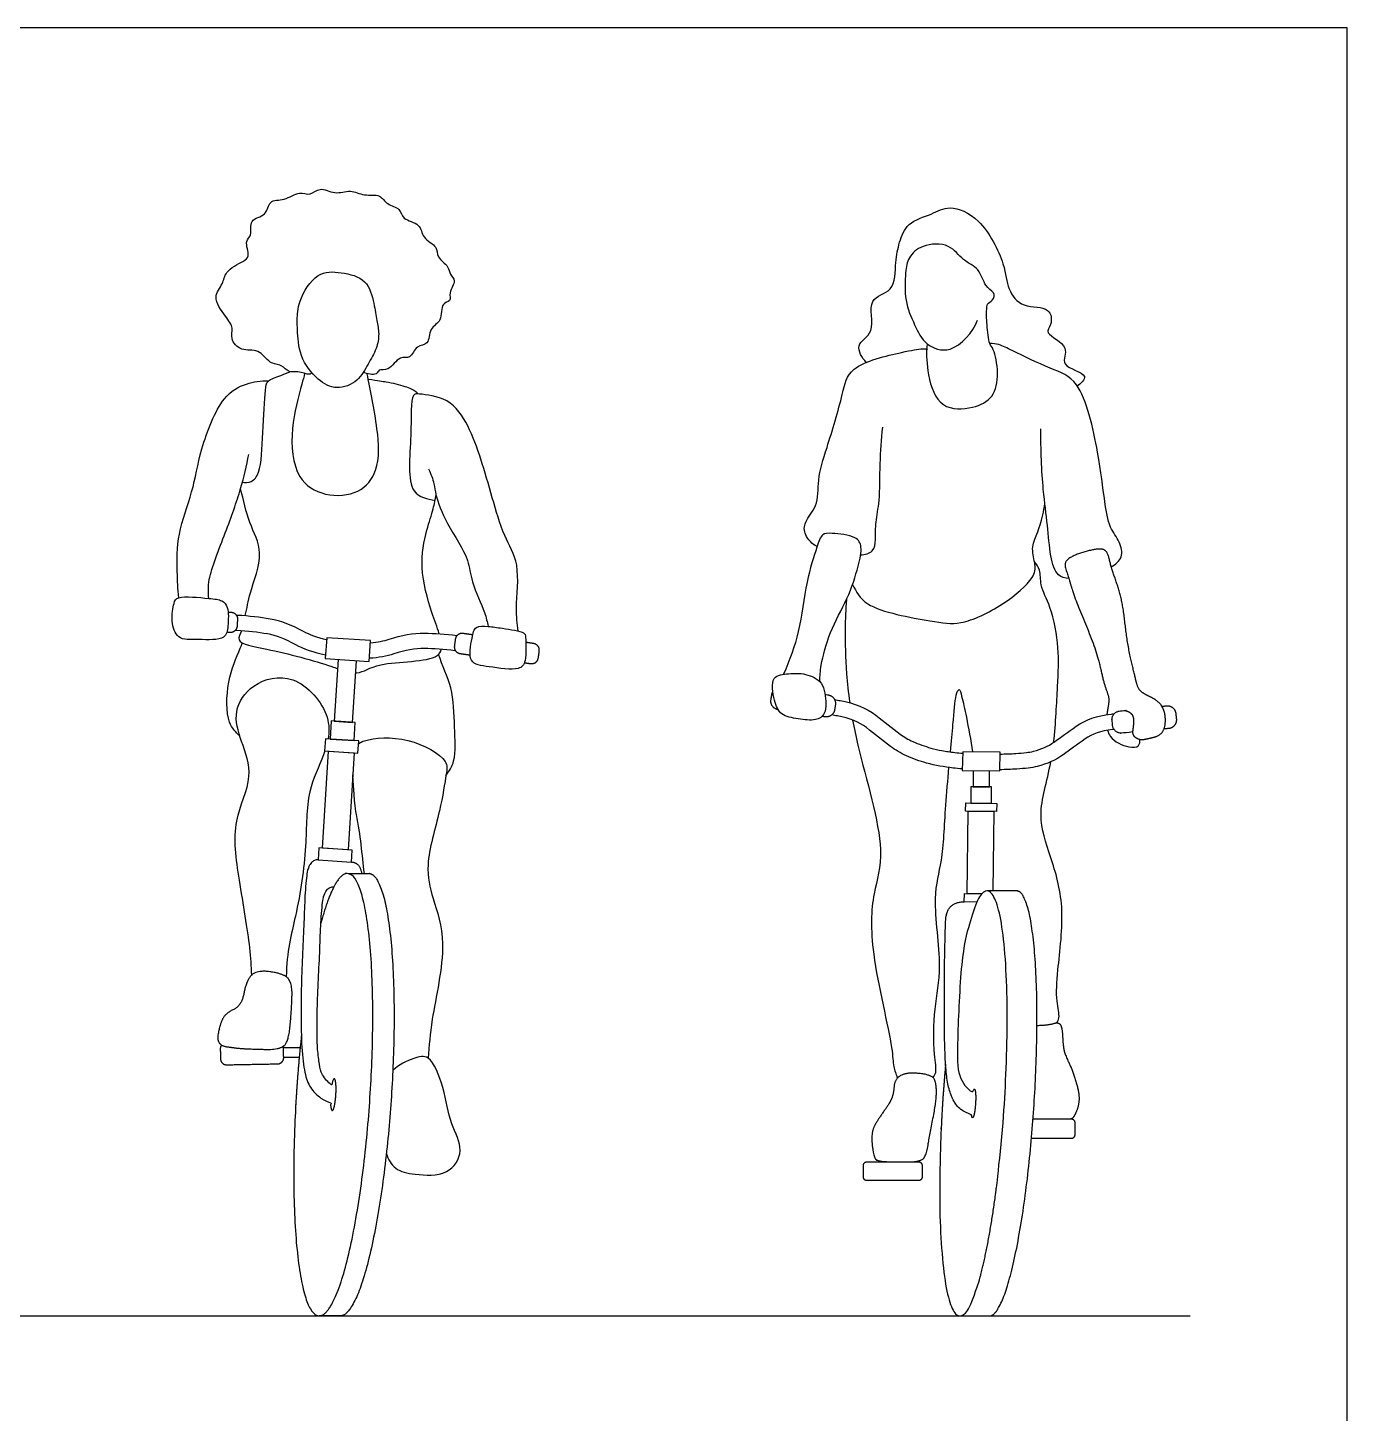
# Model space of a CAD drawing. Header units: millimetres. Extents: x 122.9 to 141.7, y 0.8 to 10.9.
# Drawn here: x 134.174 to 136.308, y 8.667 to 10.908 of the extents above; entities that cross this region are included whole.
import ezdxf

# ---------------------------------------------------------------- set-up
doc = ezdxf.new("R2010")
doc.units = ezdxf.units.MM
for name, color, linetype, true_color in [('AG-DIAGRAM', 7, 'Continuous', 0xfecc66), ('AG-PEOPLE', 7, 'Continuous', 0x66ccff), ('X-VPRT', 6, 'Continuous', 0xff00ff)]:
    doc.layers.add(name, color=color, linetype=linetype, true_color=true_color)

msp = doc.modelspace()

# ---------------------------------------------------------------- linework, layer by layer
at = {"layer": 'AG-DIAGRAM'}
msp.add_lwpolyline([(132.2946, 8.8248), (136.0538, 8.8248)], dxfattribs=at)
at = {"layer": 'AG-PEOPLE'}
for points in [[(134.6554, 9.8875), (134.7264, 9.8828), (134.7286, 9.9166), (134.6577, 9.9213)], [(134.663, 9.7574), (134.702, 9.7549), (134.7039, 9.7842), (134.6649, 9.7868)], [(134.6542, 9.7385), (134.7081, 9.7349), (134.7094, 9.7544), (134.6555, 9.7579)], [(134.651, 9.5811), (134.6604, 9.7381), (134.702, 9.7353), (134.6926, 9.5784)], [(135.6851, 9.7069), (135.7458, 9.7061), (135.7467, 9.7361), (135.686, 9.7369)], [(135.6992, 9.6537), (135.7326, 9.6537), (135.7326, 9.6802), (135.6992, 9.6802)], [(135.6907, 9.6408), (135.6908, 9.6541), (135.7409, 9.6534), (135.7407, 9.6401)], [(134.6436, 9.5621), (134.6975, 9.5585), (134.6988, 9.578), (134.6448, 9.5815)]]:
    msp.add_lwpolyline(points, close=True, dxfattribs=at)
for points in [[(134.6761, 9.8861), (134.6696, 9.7865), (134.6992, 9.7845), (134.7057, 9.8842)], [(135.7027, 9.7067), (135.7027, 9.6802), (135.7291, 9.6802), (135.7291, 9.7063)], [(135.7167, 9.5071), (135.6931, 9.5074), (135.695, 9.6407), (135.7363, 9.6401), (135.7345, 9.5119)], [(135.709, 9.494), (135.6886, 9.4942), (135.6887, 9.5075), (135.7167, 9.5071)], [(134.5878, 9.2585), (134.6147, 9.2585)], [(134.6132, 9.2424), (134.5881, 9.2424)]]:
    msp.add_lwpolyline(points, dxfattribs=at)
for points, knots in [([(134.6336, 10.3498), (134.6323, 10.3488), (134.6295, 10.3451), (134.6108, 10.3538), (134.596, 10.3486), (134.585, 10.3642), (134.5641, 10.3632), (134.5485, 10.3903), (134.5193, 10.3827), (134.5006, 10.4046), (134.5082, 10.4227), (134.4937, 10.4409), (134.4713, 10.4724), (134.4911, 10.4929), (134.4924, 10.5142), (134.5218, 10.5295), (134.5344, 10.537), (134.5241, 10.5636), (134.5384, 10.571), (134.5303, 10.5992), (134.5618, 10.6023), (134.5631, 10.6305), (134.5903, 10.627), (134.6127, 10.6445), (134.6313, 10.6348), (134.6467, 10.6517), (134.6707, 10.6365), (134.6963, 10.6469), (134.7175, 10.6347), (134.7449, 10.6396), (134.7541, 10.6206), (134.7774, 10.6167), (134.7795, 10.5963), (134.8105, 10.5919), (134.811, 10.5667), (134.8381, 10.5548), (134.8345, 10.5357), (134.856, 10.5226), (134.8557, 10.5085), (134.8687, 10.4987), (134.8539, 10.4799), (134.8599, 10.4646), (134.8412, 10.4631), (134.8456, 10.4317), (134.8223, 10.4234), (134.8243, 10.3936), (134.8017, 10.3954), (134.7938, 10.3706), (134.7746, 10.3786), (134.7594, 10.3516), (134.7413, 10.3564), (134.7392, 10.3449), (134.7229, 10.3472), (134.7171, 10.3508)], [0, 0, 0, 0, 0.126702, 0.373657, 0.591205, 0.817999, 1.065895, 1.360585, 1.653409, 1.930104, 2.16201, 2.433446, 2.77087, 3.048525, 3.304608, 3.623809, 3.82687, 4.101604, 4.305226, 4.571747, 4.850422, 5.11254, 5.383409, 5.679337, 5.915649, 6.157049, 6.439318, 6.727797, 7.004689, 7.287627, 7.530885, 7.789041, 8.021216, 8.310092, 8.57323, 8.859748, 9.087906, 9.356204, 9.561702, 9.762534, 10.021751, 10.224082, 10.421076, 10.709384, 10.971689, 11.245139, 11.47921, 11.737439, 11.957579, 12.252269, 12.4685, 12.627234, 12.886271, 12.886271, 12.886271, 12.886271]), ([(135.53, 10.3664), (135.5235, 10.3736), (135.5088, 10.3967), (135.5485, 10.4134), (135.5278, 10.4725), (135.5781, 10.4787), (135.5763, 10.5295), (135.5831, 10.5598), (135.5954, 10.594), (135.6377, 10.6055), (135.6627, 10.622), (135.7168, 10.6019), (135.7556, 10.525), (135.7574, 10.4847), (135.7818, 10.4528), (135.8284, 10.4588), (135.8312, 10.4271), (135.8158, 10.4127), (135.8632, 10.393), (135.8384, 10.3593), (135.8965, 10.3477), (135.8763, 10.3322), (135.8713, 10.328)], [0, 0, 0, 0, 0.308171, 0.625103, 1.016382, 1.353158, 1.729296, 2.058271, 2.382595, 2.747337, 3.09756, 3.477865, 3.922679, 4.269354, 4.609109, 4.964249, 5.23814, 5.450721, 5.795406, 6.083378, 6.430091, 6.682561, 6.682561, 6.682561, 6.682561]), ([(135.7249, 10.4563), (135.7251, 10.4579), (135.7254, 10.4618), (135.7357, 10.4661), (135.738, 10.4756), (135.7329, 10.483), (135.7209, 10.4889), (135.714, 10.5198), (135.685, 10.5301), (135.6662, 10.5601), (135.6202, 10.5582), (135.5973, 10.5368), (135.5929, 10.5109), (135.5914, 10.4658), (135.6077, 10.4275), (135.6248, 10.3934), (135.6693, 10.3776), (135.7022, 10.4147), (135.71, 10.4348)], [0, 0, 0, 0, 0.124174, 0.30305, 0.514602, 0.514602, 0.756925, 1.059522, 1.364109, 1.68983, 2.054237, 2.359017, 2.644568, 3.023814, 3.394013, 3.738998, 4.089997, 4.547584, 4.547584, 4.547584, 4.547584]), ([(134.61, 10.4354), (134.6099, 10.4296), (134.6103, 10.4182), (134.6126, 10.3748), (134.6416, 10.3378), (134.6732, 10.3204), (134.7096, 10.3351), (134.724, 10.3638), (134.739, 10.3879), (134.7431, 10.413), (134.7383, 10.4345), (134.7345, 10.4621), (134.7238, 10.5024), (134.6811, 10.5129), (134.6401, 10.5144), (134.6115, 10.4666), (134.6101, 10.4432), (134.61, 10.4354)], [0, 0, 0, 0, 0.236058, 0.604543, 0.996097, 1.326232, 1.662337, 1.984351, 2.289782, 2.571831, 2.836385, 3.141996, 3.494391, 3.857821, 4.209921, 4.618062, 4.932769, 4.932769, 4.932769, 4.932769]), ([(135.6286, 10.3967), (135.6282, 10.3939), (135.6271, 10.3875), (135.6282, 10.3444), (135.6477, 10.2889), (135.7029, 10.2909), (135.7373, 10.3085), (135.7451, 10.3483), (135.7372, 10.3878), (135.7282, 10.3961), (135.7247, 10.4287), (135.7244, 10.4466), (135.7249, 10.4563)], [0, 0, 0, 0, 0.166346, 0.536149, 0.954101, 1.345863, 1.686601, 2.040901, 2.392691, 2.587007, 2.901274, 3.208817, 3.208817, 3.208817, 3.208817]), ([(135.9262, 10.0362), (135.9329, 10.0396), (135.9467, 10.0507), (135.9403, 10.0778), (135.9221, 10.0999), (135.9146, 10.1455), (135.9063, 10.2197), (135.8794, 10.3386), (135.8291, 10.3555), (135.7678, 10.3842), (135.7458, 10.396), (135.7348, 10.397), (135.73, 10.3972)], [0, 0, 0, 0, 0.270175, 0.549936, 0.851532, 1.223962, 1.734871, 2.343591, 2.74683, 3.212898, 3.495422, 3.71363, 3.71363, 3.71363, 3.71363]), ([(135.4506, 10.0687), (135.4427, 10.0727), (135.4292, 10.0864), (135.4291, 10.1101), (135.4537, 10.1338), (135.4506, 10.1789), (135.4667, 10.2287), (135.4925, 10.3138), (135.5008, 10.3628), (135.5858, 10.3827), (135.6197, 10.3894), (135.6265, 10.3883), (135.6293, 10.3881)], [0, 0, 0, 0, 0.292998, 0.552181, 0.86968, 1.237644, 1.658689, 2.19537, 2.579299, 3.093682, 3.427192, 3.59223, 3.59223, 3.59223, 3.59223]), ([(134.5214, 10.173), (134.526, 10.1721), (134.5371, 10.1723), (134.5519, 10.19), (134.554, 10.253), (134.5586, 10.32), (134.5598, 10.3375), (134.5802, 10.3438), (134.594, 10.3496), (134.5988, 10.3514)], [0, 0, 0, 0, 0.216077, 0.464734, 0.925828, 1.398375, 1.63611, 1.884051, 2.046201, 2.046201, 2.046201, 2.046201]), ([(134.4184, 9.986), (134.417, 10), (134.4158, 10.0286), (134.4151, 10.0907), (134.4424, 10.1577), (134.4521, 10.2251), (134.4861, 10.3114), (134.5245, 10.3329), (134.5516, 10.3371), (134.5637, 10.3367)], [0, 0, 0, 0, 0.372467, 0.81938, 1.301511, 1.785703, 2.325347, 2.700516, 3.02197, 3.02197, 3.02197, 3.02197]), ([(134.6218, 10.3487), (134.6208, 10.3435), (134.6137, 10.3177), (134.5974, 10.2602), (134.6045, 10.1776), (134.6541, 10.1485), (134.7122, 10.1523), (134.7446, 10.1949), (134.7404, 10.2643), (134.7277, 10.3244), (134.723, 10.3482)], [0.205858, 0.205858, 0.205858, 0.205858, 0.346736, 0.82985, 1.336209, 1.744079, 2.157619, 2.557353, 3.098996, 3.794211, 3.794211, 3.794211, 3.794211]), ([(134.7247, 10.3396), (134.7414, 10.3369), (134.7588, 10.3347), (134.7816, 10.3291), (134.8005, 10.3218), (134.8045, 10.3168), (134.8053, 10.3155)], [0.0813659, 0.0813659, 0.0813659, 0.0813659, 0.2535569, 0.5575034, 0.7748917, 0.8530201, 0.8530201, 0.8530201, 0.8530201]), ([(134.967, 9.9321), (134.9658, 9.9445), (134.962, 9.9688), (134.9718, 10.0414), (134.9428, 10.0855), (134.9253, 10.1482), (134.9077, 10.21), (134.8879, 10.2637), (134.8581, 10.3099), (134.809, 10.3153), (134.7925, 10.3165), (134.7963, 10.2456), (134.7845, 10.1514), (134.8207, 10.1459), (134.8328, 10.1433)], [0, 0, 0, 0, 0.350253, 0.826401, 1.239514, 1.698268, 2.160492, 2.594969, 3.010991, 3.397755, 3.578099, 4.039175, 4.581689, 4.930802, 4.930802, 4.930802, 4.930802]), ([(135.5212, 10.0554), (135.5277, 10.0554), (135.5432, 10.0593), (135.5455, 10.0811), (135.5446, 10.1094), (135.5529, 10.1436), (135.5514, 10.2036), (135.5549, 10.2419), (135.5567, 10.2616)], [0, 0, 0, 0, 0.252516, 0.502086, 0.804119, 1.141592, 1.580696, 2.020253, 2.020253, 2.020253, 2.020253]), ([(135.8575, 10.0172), (135.8516, 10.0178), (135.8369, 10.02), (135.8267, 10.0555), (135.8236, 10.1047), (135.8149, 10.162), (135.8121, 10.2265), (135.8122, 10.2591)], [0, 0, 0, 0, 0.240386, 0.566923, 0.969156, 1.405915, 1.969632, 1.969632, 1.969632, 1.969632]), ([(134.4669, 9.9849), (134.4664, 9.9951), (134.4642, 10.0169), (134.4951, 10.0929), (134.5193, 10.1609), (134.528, 10.1991), (134.5316, 10.2178)], [0, 0, 0, 0, 0.316973, 0.828788, 1.326383, 1.758569, 1.758569, 1.758569, 1.758569]), ([(134.8225, 10.1942), (134.826, 10.1865), (134.8321, 10.17), (134.8332, 10.1509), (134.8519, 10.1018), (134.8872, 10.0545), (134.8911, 10.009), (134.9148, 9.9619), (134.9169, 9.9473), (134.9186, 9.9397)], [0, 0, 0, 0, 0.287912, 0.532567, 0.951038, 1.462203, 1.75086, 2.150941, 2.427848, 2.427848, 2.427848, 2.427848]), ([(134.526, 9.9571), (134.5288, 9.9694), (134.5322, 9.9936), (134.5585, 10.0596), (134.5305, 10.1066), (134.5231, 10.144), (134.5184, 10.1624)], [0, 0, 0, 0, 0.35172, 0.81625, 1.229533, 1.661212, 1.661212, 1.661212, 1.661212]), ([(134.8395, 9.9278), (134.8365, 9.9382), (134.8247, 9.9682), (134.8067, 10.0341), (134.818, 10.0936), (134.8304, 10.129), (134.8331, 10.1449), (134.8344, 10.1525)], [2.891523, 2.891523, 2.891523, 2.891523, 3.185146, 3.678518, 4.124609, 4.470073, 4.744871, 4.744871, 4.744871, 4.744871]), ([(135.5078, 10.0074), (135.5143, 9.9958), (135.5256, 9.9669), (135.6354, 9.9484), (135.6824, 9.9397), (135.7508, 9.9725), (135.8012, 10.015), (135.8047, 10.0396), (135.7957, 10.0646), (135.8061, 10.0892), (135.8115, 10.1036), (135.8172, 10.1265), (135.8188, 10.1381)], [0, 0, 0, 0, 0.360343, 0.94118, 1.346423, 1.835022, 2.291607, 2.557001, 2.844139, 3.127901, 3.357273, 3.694091, 3.694091, 3.694091, 3.694091]), ([(135.4548, 9.8504), (135.4552, 9.8593), (135.4563, 9.8777), (135.4704, 9.9327), (135.5003, 9.9829), (135.5172, 10.0348), (135.5244, 10.0676), (135.5138, 10.0867), (135.4751, 10.0906), (135.4577, 10.0902), (135.4493, 10.065), (135.4313, 10.0098), (135.4234, 9.9302), (135.406, 9.8847), (135.3965, 9.8623)], [0, 0, 0, 0, 0.294987, 0.717336, 1.162125, 1.585271, 1.905155, 2.146422, 2.49488, 2.717396, 2.984052, 3.420913, 3.934523, 4.421436, 4.421436, 4.421436, 4.421436]), ([(135.833, 9.7521), (135.8366, 9.7835), (135.8393, 9.8485), (135.8429, 9.9022), (135.8301, 9.9701), (135.8104, 10.0045), (135.8124, 10.0306), (135.8054, 10.0397), (135.8022, 10.0438)], [3.137276, 3.137276, 3.137276, 3.137276, 3.605395, 4.057619, 4.521663, 4.87918, 5.156762, 5.38193, 5.38193, 5.38193, 5.38193]), ([(134.4184, 9.986), (134.4133, 9.9845), (134.4102, 9.9777), (134.4055, 9.9487), (134.4152, 9.9166), (134.4501, 9.9192), (134.4951, 9.9163), (134.4983, 9.941), (134.4997, 9.9706), (134.4884, 9.9829), (134.4668, 9.9849), (134.4281, 9.9887), (134.4184, 9.986)], [0, 0, 0, 0, 0.223626, 0.543659, 0.843227, 1.169773, 1.533275, 1.789551, 2.122441, 2.347562, 2.620636, 3.04315, 3.04315, 3.04315, 3.04315]), ([(135.498, 9.9831), (135.4968, 9.967), (135.4952, 9.9336), (135.4966, 9.8753), (135.501, 9.8326), (135.5034, 9.8162)], [0, 0, 0, 0, 0.39733, 0.880369, 1.152197, 1.152197, 1.152197, 1.152197]), ([(134.5113, 9.9581), (134.5122, 9.9581), (134.513, 9.958), (134.5138, 9.958), (134.5323, 9.9569), (134.5497, 9.9549), (134.5661, 9.952), (134.5836, 9.9488), (134.6015, 9.942), (134.6198, 9.9317), (134.6293, 9.9264), (134.6419, 9.9219), (134.6575, 9.9184)], [4.5471465, 4.5471465, 4.5471465, 4.5471465, 4.5580955, 4.5580955, 4.5580955, 4.811063, 4.811063, 4.811063, 5.0640306, 5.0640306, 5.0640306, 5.2233744, 5.2233744, 5.2233744, 5.2233744]), ([(134.6558, 9.8932), (134.6369, 9.8971), (134.6208, 9.9025), (134.6076, 9.9099), (134.5912, 9.9191), (134.5759, 9.9248), (134.5617, 9.9274), (134.5463, 9.9301), (134.5299, 9.932), (134.5123, 9.9331), (134.5115, 9.9331), (134.5107, 9.9332), (134.5098, 9.9332)], [7.5519615, 7.5519615, 7.5519615, 7.5519615, 7.722631, 7.722631, 7.722631, 7.9755986, 7.9755986, 7.9755986, 8.2285661, 8.2285661, 8.2285661, 8.239529, 8.239529, 8.239529, 8.239529]), ([(134.5199, 9.9325), (134.5177, 9.928), (134.5082, 9.9117), (134.5672, 9.9031), (134.6424, 9.8831), (134.6722, 9.8725), (134.6751, 9.8714)], [0, 0, 0, 0, 0.224117, 0.618033, 1.215187, 1.284222, 1.284222, 1.284222, 1.284222]), ([(134.7284, 9.9133), (134.7401, 9.9142), (134.7502, 9.9161), (134.7585, 9.9188), (134.7787, 9.9255), (134.7976, 9.9289), (134.8155, 9.9287), (134.8321, 9.9286), (134.8496, 9.9273), (134.868, 9.925), (134.8681, 9.925), (134.8683, 9.925), (134.8685, 9.9249)], [5.442964, 5.442964, 5.442964, 5.442964, 5.5688672, 5.5688672, 5.5688672, 5.8218348, 5.8218348, 5.8218348, 6.0748023, 6.0748023, 6.0748023, 6.0771093, 6.0771093, 6.0771093, 6.0771093]), ([(134.9186, 9.9397), (134.9115, 9.9405), (134.8968, 9.9415), (134.8926, 9.9203), (134.8842, 9.8784), (134.9207, 9.8747), (134.9683, 9.867), (134.9813, 9.883), (134.9794, 9.9219), (134.9784, 9.9311), (134.9405, 9.9367), (134.9257, 9.939), (134.9186, 9.9397)], [0, 0, 0, 0, 0.260804, 0.506389, 0.848843, 1.164115, 1.556227, 1.792873, 2.142831, 2.302578, 2.637693, 2.904898, 2.904898, 2.904898, 2.904898]), ([(134.5172, 9.7622), (134.5105, 9.7687), (134.495, 9.7833), (134.4951, 9.8513), (134.5132, 9.8938), (134.5203, 9.91), (134.5215, 9.9127)], [0, 0, 0, 0, 0.30325, 0.764018, 1.199349, 1.289014, 1.289014, 1.289014, 1.289014]), ([(134.7044, 9.8643), (134.7051, 9.8644), (134.7166, 9.8652), (134.741, 9.8849), (134.8318, 9.881), (134.8421, 9.8986), (134.8429, 9.9025)], [1.562744, 1.562744, 1.562744, 1.562744, 1.585927, 1.95105, 2.501684, 2.636281, 2.636281, 2.636281, 2.636281]), ([(134.866, 9.9001), (134.8656, 9.9001), (134.8652, 9.9002), (134.8649, 9.9002), (134.8474, 9.9024), (134.8309, 9.9036), (134.8152, 9.9038), (134.8008, 9.9039), (134.7845, 9.9011), (134.7664, 9.8951), (134.7547, 9.8913), (134.7415, 9.889), (134.7267, 9.8881)], [6.7041898, 6.7041898, 6.7041898, 6.7041898, 6.7094596, 6.7094596, 6.7094596, 6.9624272, 6.9624272, 6.9624272, 7.2153947, 7.2153947, 7.2153947, 7.3525639, 7.3525639, 7.3525639, 7.3525639]), ([(134.8505, 9.6986), (134.8557, 9.7058), (134.8673, 9.7219), (134.8639, 9.7794), (134.863, 9.8393), (134.8447, 9.8762), (134.8384, 9.8942)], [0, 0, 0, 0, 0.295871, 0.721011, 1.178942, 1.593001, 1.593001, 1.593001, 1.593001]), ([(134.5365, 9.3759), (134.5358, 9.3908), (134.5348, 9.4212), (134.5158, 9.5313), (134.5025, 9.6233), (134.5416, 9.6954), (134.5195, 9.7528), (134.5048, 9.8027), (134.5362, 9.8498), (134.6077, 9.8679), (134.6617, 9.8046), (134.6619, 9.7689), (134.6599, 9.7576)], [0, 0, 0, 0, 0.382719, 0.98382, 1.543817, 2.038923, 2.475416, 2.876053, 3.280139, 3.736872, 4.255697, 4.508215, 4.508215, 4.508215, 4.508215]), ([(135.457, 9.848), (135.4517, 9.8549), (135.4308, 9.8648), (135.4059, 9.8632), (135.374, 9.8607), (135.3808, 9.8189), (135.3906, 9.7951), (135.4201, 9.79), (135.4477, 9.7861), (135.4672, 9.7984), (135.4641, 9.8279), (135.4605, 9.8433), (135.457, 9.848)], [0, 0, 0, 0, 0.291805, 0.59137, 0.872246, 1.210377, 1.494324, 1.793996, 2.095035, 2.335562, 2.687834, 2.884973, 2.884973, 2.884973, 2.884973]), ([(135.6662, 9.7366), (135.6677, 9.7528), (135.6715, 9.7932), (135.6732, 9.8246), (135.6804, 9.8419), (135.6852, 9.8236), (135.6924, 9.7916), (135.6991, 9.7554), (135.702, 9.7367)], [3.449435, 3.449435, 3.449435, 3.449435, 3.688928, 4.083066, 4.262476, 4.454771, 4.792249, 5.222045, 5.222045, 5.222045, 5.222045]), ([(135.4789, 9.8212), (135.482, 9.8207), (135.4849, 9.8202), (135.4877, 9.8197), (135.5108, 9.8156), (135.5303, 9.8078), (135.5457, 9.7959), (135.559, 9.7855), (135.5721, 9.7754), (135.5848, 9.7656), (135.5911, 9.7607), (135.6073, 9.7519), (135.6304, 9.7437), (135.6532, 9.7384), (135.6704, 9.7359), (135.6817, 9.7349), (135.6859, 9.7346)], [4.9620381, 4.9620381, 4.9620381, 4.9620381, 4.989501, 4.989501, 4.989501, 5.2038931, 5.2038931, 5.2038931, 5.4182852, 5.4182852, 5.4182852, 5.4960975, 5.5969759, 5.6561153, 5.7246012, 5.7662118, 5.7662118, 5.7662118, 5.7662118]), ([(135.6851, 9.7093), (135.6802, 9.7096), (135.6608, 9.7114), (135.6301, 9.7169), (135.5961, 9.729), (135.5772, 9.7396), (135.5694, 9.7456), (135.5566, 9.7554), (135.5436, 9.7656), (135.5302, 9.7759), (135.5189, 9.7848), (135.5034, 9.7913), (135.4833, 9.7949), (135.4804, 9.7954), (135.4774, 9.7959), (135.4742, 9.7965)], [3.6038642, 3.6038642, 3.6038642, 3.6038642, 3.6520421, 3.793578, 3.9068164, 4.0032104, 4.0032104, 4.0032104, 4.2176025, 4.2176025, 4.2176025, 4.4319946, 4.4319946, 4.4319946, 4.4605896, 4.4605896, 4.4605896, 4.4605896]), ([(135.7466, 9.7332), (135.7551, 9.7333), (135.7692, 9.7338), (135.7872, 9.7353), (135.7967, 9.7368), (135.8005, 9.7377), (135.8133, 9.7409), (135.8243, 9.7458), (135.8337, 9.7526), (135.8444, 9.7604), (135.8563, 9.7689), (135.8695, 9.7782), (135.8848, 9.789), (135.9036, 9.7954), (135.9253, 9.7977), (135.9271, 9.7979), (135.929, 9.7981), (135.9309, 9.7983)], [5.9635856, 5.9635856, 5.9635856, 5.9635856, 6.0462803, 6.1011851, 6.1394895, 6.1394895, 6.1394895, 6.3538816, 6.3538816, 6.3538816, 6.5682737, 6.5682737, 6.5682737, 6.7826658, 6.7826658, 6.7826658, 6.8018598, 6.8018598, 6.8018598, 6.8018598]), ([(135.508, 9.7882), (135.5103, 9.7753), (135.524, 9.7101), (135.5653, 9.5797), (135.5387, 9.5072), (135.5354, 9.412), (135.5735, 9.2618), (135.573, 9.2293), (135.5782, 9.2154), (135.5806, 9.2094)], [1.300526, 1.300526, 1.300526, 1.300526, 1.496618, 2.245374, 2.729556, 3.292521, 3.999028, 4.317581, 4.568032, 4.568032, 4.568032, 4.568032]), ([(135.9308, 9.773), (135.9298, 9.7729), (135.9289, 9.7728), (135.928, 9.7727), (135.9096, 9.7707), (135.8951, 9.7655), (135.8841, 9.7577), (135.871, 9.7484), (135.8591, 9.7399), (135.8485, 9.7322), (135.8365, 9.7235), (135.8225, 9.7172), (135.8066, 9.7132), (135.8018, 9.712), (135.7908, 9.7102), (135.7705, 9.7086), (135.7551, 9.7081), (135.7459, 9.7079)], [7.3306428, 7.3306428, 7.3306428, 7.3306428, 7.3401722, 7.3401722, 7.3401722, 7.5545643, 7.5545643, 7.5545643, 7.7689564, 7.7689564, 7.7689564, 7.9833486, 7.9833486, 7.9833486, 8.0312643, 8.0912781, 8.181631, 8.181631, 8.181631, 8.181631]), ([(135.9201, 9.7716), (135.9211, 9.7681), (135.9273, 9.754), (135.9532, 9.7435), (135.972, 9.744), (135.9727, 9.7536), (135.9724, 9.7571)], [7.3383394, 7.3383394, 7.3383394, 7.3383394, 7.4408807, 7.775949, 7.9999553, 8.1845281, 8.1845281, 8.1845281, 8.1845281]), ([(134.7091, 9.75), (134.7116, 9.7521), (134.7276, 9.7592), (134.7902, 9.7638), (134.8552, 9.7251), (134.8504, 9.6991), (134.8415, 9.6392), (134.8151, 9.5547), (134.829, 9.4986), (134.8548, 9.4268), (134.8255, 9.3035), (134.8236, 9.2625), (134.8215, 9.2415)], [1.287856, 1.287856, 1.287856, 1.287856, 1.407193, 1.880841, 2.356663, 2.617399, 3.061753, 3.60229, 4.027859, 4.523678, 5.15923, 5.614631, 5.614631, 5.614631, 5.614631]), ([(134.6548, 9.7384), (134.6541, 9.7363), (134.6462, 9.7145), (134.6236, 9.6714), (134.6262, 9.5801), (134.6111, 9.4804), (134.5927, 9.4135), (134.5923, 9.373)], [4.653914, 4.653914, 4.653914, 4.653914, 4.702372, 5.16125, 5.708539, 6.349924, 6.83717, 6.83717, 6.83717, 6.83717]), ([(135.638, 9.21), (135.6398, 9.2126), (135.6449, 9.219), (135.6382, 9.2509), (135.6389, 9.3245), (135.6547, 9.3886), (135.6355, 9.5008), (135.6547, 9.5615), (135.6566, 9.6309), (135.6619, 9.6909), (135.6638, 9.7114)], [0, 0, 0, 0, 0.176764, 0.487866, 0.9738, 1.45124, 2.046028, 2.497434, 3.036615, 3.328532, 3.328532, 3.328532, 3.328532]), ([(135.838, 9.2985), (135.8395, 9.3011), (135.8439, 9.307), (135.8363, 9.3369), (135.8393, 9.3861), (135.8528, 9.4877), (135.8291, 9.5655), (135.8038, 9.6367), (135.8224, 9.6875), (135.8284, 9.7207), (135.8284, 9.7207)], [0, 0, 0, 0, 0.171231, 0.467857, 0.874358, 1.449064, 1.967471, 2.444042, 2.976098, 2.976119, 2.976119, 2.976119, 2.976119]), ([(134.7186, 9.5402), (134.7147, 9.571), (134.7124, 9.6076), (134.7031, 9.6474), (134.6998, 9.6998)], [0.0850301, 0.0850301, 0.0850301, 0.0850301, 0.5980034, 0.6907967, 0.6907967, 0.6907967, 0.6907967]), ([(134.7541, 9.0871), (134.757, 9.0782), (134.7673, 9.0593), (134.801, 9.0531), (134.8546, 9.0493), (134.8818, 9.0932), (134.8559, 9.1362), (134.8487, 9.1912), (134.8263, 9.2487), (134.7974, 9.2418), (134.7736, 9.2308), (134.7645, 9.2214)], [0, 0, 0, 0, 0.302647, 0.632092, 1.039623, 1.403944, 1.790556, 2.234497, 2.652794, 2.92712, 3.286357, 3.286357, 3.286357, 3.286357])]:
    msp.add_open_spline(points, degree=3, knots=knots, dxfattribs=at)
for points, weights, degree, knots in [([(135.9607, 9.7689), (135.955, 9.7683), (135.9492, 9.7677), (135.9435, 9.7671), (135.9355, 9.7663), (135.9292, 9.7714), (135.9284, 9.7794), (135.9281, 9.7822), (135.9278, 9.785), (135.9275, 9.7877), (135.9267, 9.7958), (135.9318, 9.802), (135.9398, 9.8029), (135.9441, 9.8033), (135.9484, 9.8038), (135.9562, 9.8015), (135.9641, 9.7949), (135.9611, 9.7738), (135.9598, 9.763), (135.9729, 9.755), (135.9868, 9.7588), (136.0082, 9.7627), (136.016, 9.7846), (136.0102, 9.8164), (135.9837, 9.8277), (135.9693, 9.837), (135.9648, 9.8589), (135.9495, 9.9181), (135.9461, 9.9846), (135.9245, 10.0354), (135.9205, 10.0657), (135.8956, 10.065), (135.8457, 10.049), (135.856, 10.0249), (135.8665, 9.982), (135.9053, 9.8993), (135.9133, 9.8458), (135.925, 9.8227), (135.9203, 9.8068), (135.919, 9.7969)], [1, 1, 1, 1, 0.804737854124, 0.804737854124, 1, 1, 1, 1, 0.804737854124, 0.804737854124, 1, 1, 1, 1, 1, 1, 1, 1, 1, 1, 1, 1, 1, 1, 1, 1, 1, 1, 1, 1, 1, 1, 1, 1, 1, 1, 1, 1], 3, [-0.122011, -0.122011, -0.122011, -0.122011, -0.119117, -0.119117, -0.119117, -0.048674, -0.048674, -0.048674, -0.044628, -0.044628, -0.044628, 0.025815, 0.025815, 0.025815, 0.027973, 0.027973, 0.237642, 0.492992, 0.674079, 0.874609, 1.092343, 1.346252, 1.605601, 1.916686, 2.213388, 2.437737, 2.693309, 3.137501, 3.614478, 4.039012, 4.321568, 4.585116, 4.972663, 5.214234, 5.595497, 6.147922, 6.567599, 6.840327, 7.129255, 7.129255, 7.129255, 7.129255]), ([(134.4982, 9.9628), (134.5008, 9.9627), (134.5033, 9.9625), (134.514, 9.9619), (134.5134, 9.9511), (134.5131, 9.9455), (134.5127, 9.9399), (134.5121, 9.9292), (134.5013, 9.9298), (134.4988, 9.93), (134.4963, 9.9301)], [1, 1, 1, 0.707106781186, 1, 1, 1, 0.707106781187, 1, 1, 1], 2, [0.9789835, 0.9789835, 0.9789835, 0.9955809, 0.9955809, 1.0510749, 1.0510749, 1.0587906, 1.0587906, 1.1142846, 1.1142846, 1.1308084, 1.1308084, 1.1308084]), ([(134.8937, 9.9259), (134.8858, 9.9271), (134.8778, 9.9282), (134.8671, 9.9297), (134.8656, 9.919), (134.8648, 9.9135), (134.8641, 9.9079), (134.8625, 9.8973), (134.8732, 9.8958), (134.8814, 9.8946), (134.8895, 9.8934)], [1, 1, 1, 0.707106781186, 1, 1, 1, 0.707106781187, 1, 1, 1], 2, [0.9428394, 0.9428394, 0.9428394, 0.9955809, 0.9955809, 1.0510749, 1.0510749, 1.0587906, 1.0587906, 1.1142846, 1.1142846, 1.1683449, 1.1683449, 1.1683449]), ([(134.9772, 9.881), (134.9824, 9.8802), (134.9876, 9.8795), (134.9983, 9.878), (134.9998, 9.8886), (135.0006, 9.8942), (135.0013, 9.8997), (135.0029, 9.9104), (134.9922, 9.9119), (134.986, 9.9128), (134.9797, 9.9137)], [1, 1, 1, 0.707106781186, 1, 1, 1, 0.707106781187, 1, 1, 1], 2, [0.4635022, 0.4635022, 0.4635022, 0.4977904, 0.4977904, 0.5532845, 0.5532845, 0.5610002, 0.5610002, 0.6164942, 0.6164942, 0.6578686, 0.6578686, 0.6578686]), ([(135.3876, 9.805), (135.3875, 9.805), (135.3875, 9.805), (135.3739, 9.8071), (135.376, 9.8208), (135.3766, 9.8249), (135.3773, 9.829), (135.3777, 9.8316), (135.379, 9.8339)], [1, 1, 1, 0.707106781187, 1, 1, 1, 0.982299801862, 1], 2, [0.3304469, 0.3304469, 0.3304469, 0.3304525, 0.3304525, 0.4008953, 0.4008953, 0.4199183, 0.4199183, 0.4368186, 0.4368186, 0.4368186]), ([(135.4632, 9.8297), (135.4659, 9.8293), (135.4686, 9.8289), (135.4822, 9.8267), (135.4801, 9.8131), (135.4795, 9.809), (135.4789, 9.8049), (135.4767, 9.7912), (135.4631, 9.7933), (135.4608, 9.7937), (135.4585, 9.794)], [1, 1, 1, 0.707106781187, 1, 1, 1, 0.707106781186, 1, 1, 1], 2, [0.502258, 0.502258, 0.502258, 0.5031673, 0.5031673, 0.5736101, 0.5736101, 0.5776561, 0.5776561, 0.6480988, 0.6480988, 0.6488859, 0.6488859, 0.6488859]), ([(136.0116, 9.7742), (136.0156, 9.7746), (136.0196, 9.775), (136.0333, 9.7764), (136.0319, 9.7901), (136.0315, 9.7943), (136.031, 9.7984), (136.0296, 9.8122), (136.0159, 9.8107), (136.0121, 9.8104), (136.0083, 9.81)], [1, 1, 1, 0.707106781187, 1, 1, 1, 0.707106781187, 1, 1, 1], 2, [0.3291053, 0.3291053, 0.3291053, 0.3304525, 0.3304525, 0.4008953, 0.4008953, 0.4199183, 0.4199183, 0.4903611, 0.4903611, 0.4916326, 0.4916326, 0.4916326]), ([(134.6436, 9.5621), (134.6249, 9.5635), (134.6214, 9.4713), (134.6154, 9.3461), (134.618, 9.2135), (134.6452, 9.1749), (134.6637, 9.1698), (134.6641, 9.157), (134.6666, 9.1568), (134.6708, 9.1565), (134.6725, 9.1822), (134.6742, 9.2079), (134.6699, 9.2082), (134.6678, 9.2084), (134.6658, 9.198), (134.6554, 9.2039), (134.6437, 9.2309), (134.6411, 9.3026), (134.6471, 9.4278), (134.6505, 9.5199), (134.6692, 9.5185)], [1, 1, 1, 1, 1, 1, 1, 0.931347516267, 1.15252068105, 0.814955189031, 1.15252068105, 0.814955189031, 1.15252068105, 0.952833298765, 0.989396668331, 0.989396668331, 0.989396668331, 0.989396668331, 0.989396668331, 0.989396668331, 0.989396668331], 2, [-1.376218, -1.376218, -1.376218, -1.100974, -0.825731, -0.550487, -0.275244, 0, 0, 1.21029, 1.21029, 3.057495, 3.057495, 4.904699, 4.904699, 5.997416, 5.997416, 6.166889, 6.442133, 6.717376, 6.99262, 7.267863, 7.267863, 7.267863]), ([(134.6168, 9.2778), (134.6118, 9.233), (134.6088, 9.1864), (134.5853, 8.8287), (134.6448, 8.8248), (134.7042, 8.8209), (134.7277, 9.1786), (134.7512, 9.5363), (134.6917, 9.5402), (134.6702, 9.5416), (134.6483, 9.4599)], [0.915565618899, 0.948850193148, 1, 0.707106781187, 1, 0.707106781187, 1, 0.707106781187, 1, 0.869733701325, 0.855341089581], 2, [3.37182, 3.37182, 3.37182, 3.694409, 3.694409, 5.541614, 5.541614, 7.388819, 7.388819, 9.236023, 9.236023, 10.05758, 10.05758, 10.05758]), ([(134.6925, 9.5401), (134.709, 9.5401), (134.7254, 9.5402), (134.7258, 9.5402), (134.7261, 9.5402), (134.7856, 9.5363), (134.7621, 9.1786), (134.7388, 8.8238), (134.6796, 8.8248), (134.6624, 8.8248), (134.6452, 8.8248)], [1, 1, 1, 1.00233236359, 1.00470292016, 0.710432247926, 1.00470292016, 0.712077359714, 1.00143109049, 1.00143109049, 1.00143109049], 2, [0, 0, 0, 0.108167, 0.108167, 0.123048, 0.123048, 1.970252, 1.970252, 3.80713, 3.80713, 3.91999, 3.91999, 3.91999]), ([(135.6583, 9.2317), (135.6556, 9.2019), (135.6536, 9.1716), (135.6312, 8.8281), (135.6809, 8.8248), (135.7307, 8.8216), (135.7531, 9.1651), (135.7755, 9.5087), (135.7258, 9.5119), (135.7063, 9.5132), (135.6848, 9.4025), (135.6787, 9.3199), (135.6773, 9.2433), (135.6806, 9.2099), (135.6916, 9.1906), (135.7026, 9.1873), (135.7038, 9.1915), (135.7049, 9.1914), (135.7082, 9.1912), (135.7067, 9.1681), (135.7052, 9.1451), (135.7019, 9.1453), (135.7007, 9.1454), (135.7001, 9.1502), (135.6818, 9.1551), (135.6632, 9.1864), (135.6566, 9.2409), (135.6563, 9.3664), (135.6572, 9.4264), (135.6591, 9.4951), (135.6886, 9.4942)], [0.937937663757, 0.964718990902, 1, 0.707106781187, 1, 0.707106781187, 1, 0.707106781187, 1, 0.860555347373, 0.853888170613, 0.853888170613, 0.853888170613, 0.853888170613, 0.853888170613, 0.853888170613, 0.877402775515, 0.993386583217, 0.702430389332, 0.993386583217, 0.702430389332, 0.993386583217, 0.871210293127, 0.85164082959, 0.85164082959, 0.85164082959, 0.85164082959, 0.85164082959, 0.85164082959, 0.85164082959, 0.85164082959], 2, [3.302185, 3.302185, 3.302185, 3.513816, 3.513816, 5.270725, 5.270725, 7.027633, 7.027633, 8.784541, 8.784541, 9.620994, 9.763392, 9.972023, 10.180653, 10.389284, 10.597915, 10.597915, 11.298271, 11.298271, 13.055179, 13.055179, 14.812087, 14.812087, 15.549836, 15.549836, 15.758466, 15.967097, 16.175728, 16.384358, 16.592989, 16.80162, 16.80162, 16.80162]), ([(135.6819, 8.8248), (135.7057, 8.8248), (135.7296, 8.8248), (135.7791, 8.8248), (135.8013, 9.1651), (135.8237, 9.5087), (135.7739, 9.5119), (135.7736, 9.5119), (135.7732, 9.5119), (135.7492, 9.5119), (135.7253, 9.5119)], [1, 1, 1, 0.711798261839, 1.00387582684, 0.709847404625, 1.00387582684, 1.00069238989, 0.997577886893, 0.997577886893, 0.997577886893], 2, [0, 0, 0, 0.154956, 0.154956, 1.900207, 1.900207, 3.657115, 3.657115, 3.676137, 3.676137, 3.829508, 3.829508, 3.829508]), ([(134.4876, 9.2628), (134.4855, 9.2601), (134.4856, 9.2567), (134.4857, 9.2486), (134.4859, 9.2405), (134.4861, 9.2306), (134.496, 9.2308), (134.5371, 9.2316), (134.5783, 9.2323), (134.5882, 9.2325), (134.5881, 9.2424), (134.5879, 9.2505), (134.5878, 9.2585), (134.5877, 9.2597), (134.5875, 9.2608)], [1, 0.94631823795, 1, 1, 1, 0.707106781187, 1, 1, 1, 0.707106781187, 1, 1, 1, 0.993450861093, 1], 2, [0.7762773, 0.7762773, 0.7762773, 0.797675, 0.797675, 0.8506347, 0.8506347, 0.9016931, 0.9016931, 1.1719341, 1.1719341, 1.2229924, 1.2229924, 1.2759521, 1.2759521, 1.2833964, 1.2833964, 1.2833964]), ([(135.7972, 9.1121), (135.8296, 9.1121), (135.862, 9.1121), (135.8677, 9.1121), (135.8677, 9.1179), (135.8677, 9.1274), (135.8677, 9.137), (135.8677, 9.1427), (135.862, 9.1427), (135.8308, 9.1427), (135.7997, 9.1427)], [1, 1, 1, 0.707106781187, 1, 1, 1, 0.707106781187, 1, 1, 1], 2, [0.0895638, 0.0895638, 0.0895638, 0.2999287, 0.2999287, 0.3290657, 0.3290657, 0.391132, 0.391132, 0.4202689, 0.4202689, 0.6225663, 0.6225663, 0.6225663]), ([(135.5255, 9.0492), (135.5255, 9.0435), (135.5312, 9.0435), (135.5729, 9.0435), (135.6146, 9.0435), (135.6203, 9.0435), (135.6203, 9.0492), (135.6203, 9.0587), (135.6203, 9.0683), (135.6203, 9.074), (135.6146, 9.074), (135.5729, 9.074), (135.5312, 9.074), (135.5255, 9.074), (135.5255, 9.0683), (135.5255, 9.0587), (135.5255, 9.0492)], [1, 0.707106781187, 1, 1, 1, 0.707106781187, 1, 1, 1, 0.707106781187, 1, 1, 1, 0.707106781187, 1, 1, 1], 2, [0, 0, 0, 0.029137, 0.029137, 0.2999287, 0.2999287, 0.3290657, 0.3290657, 0.391132, 0.391132, 0.4202689, 0.4202689, 0.6910607, 0.6910607, 0.7201977, 0.7201977, 0.7822639, 0.7822639, 0.7822639])]:
    msp.add_rational_spline(points, weights, degree=degree, knots=knots, dxfattribs=at)
for points in [[(134.6975, 9.5585), (134.711, 9.5585), (134.7142, 9.5402)], [(134.4957, 9.2601), (134.4791, 9.2626), (134.4844, 9.2948), (134.4939, 9.3142), (134.5202, 9.3262), (134.5277, 9.3681), (134.5458, 9.3843), (134.5895, 9.3778), (134.6022, 9.3616), (134.6009, 9.3215), (134.5962, 9.2676), (134.5806, 9.2553), (134.5393, 9.2561), (134.5123, 9.2575), (134.4957, 9.2601)], [(135.8061, 9.2945), (135.8239, 9.2948), (135.8419, 9.3004), (135.8471, 9.2886), (135.8479, 9.266), (135.8507, 9.2485), (135.8635, 9.2223), (135.8745, 9.1858), (135.8737, 9.1644), (135.8662, 9.1472), (135.862, 9.1427), (135.851, 9.1427), (135.7997, 9.1427)], [(135.5458, 9.0775), (135.542, 9.0809), (135.5376, 9.1194), (135.5465, 9.1388), (135.5686, 9.1698), (135.5741, 9.184), (135.5761, 9.208), (135.5958, 9.219), (135.6384, 9.2143), (135.6439, 9.1963), (135.6429, 9.1694), (135.6324, 9.1158), (135.6266, 9.0801), (135.6119, 9.074), (135.5971, 9.074), (135.5496, 9.074), (135.5458, 9.0775)]]:
    msp.add_open_spline(points, degree=2, dxfattribs=at)
at = {"layer": 'X-VPRT'}
msp.add_lwpolyline([(132.0406, 10.9076), (132.0406, 8.6216), (136.3078, 8.6216), (136.3078, 10.9076)], close=True, dxfattribs=at)

doc.saveas('drawing.dxf')
